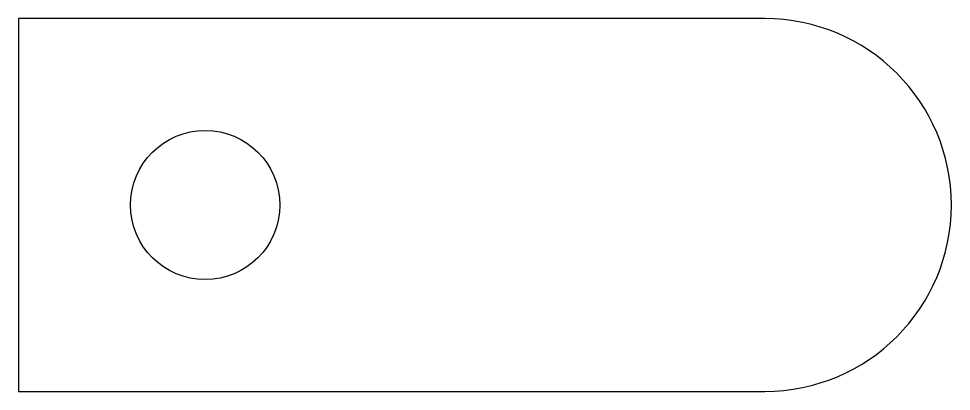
# Model space of a CAD drawing. Header units: millimetres. Extents: x 0 to 50, y 0 to 20.
import ezdxf

# ---------------------------------------------------------------- set-up
doc = ezdxf.new("R2010")
doc.units = ezdxf.units.MM

msp = doc.modelspace()

# ---------------------------------------------------------------- linework, layer by layer
msp.add_lwpolyline([(0, 0), (40, 0, 1), (40, 20), (0, 20)], format="xyb", close=True)
msp.add_circle((10, 10), 4)

doc.saveas('drawing.dxf')
